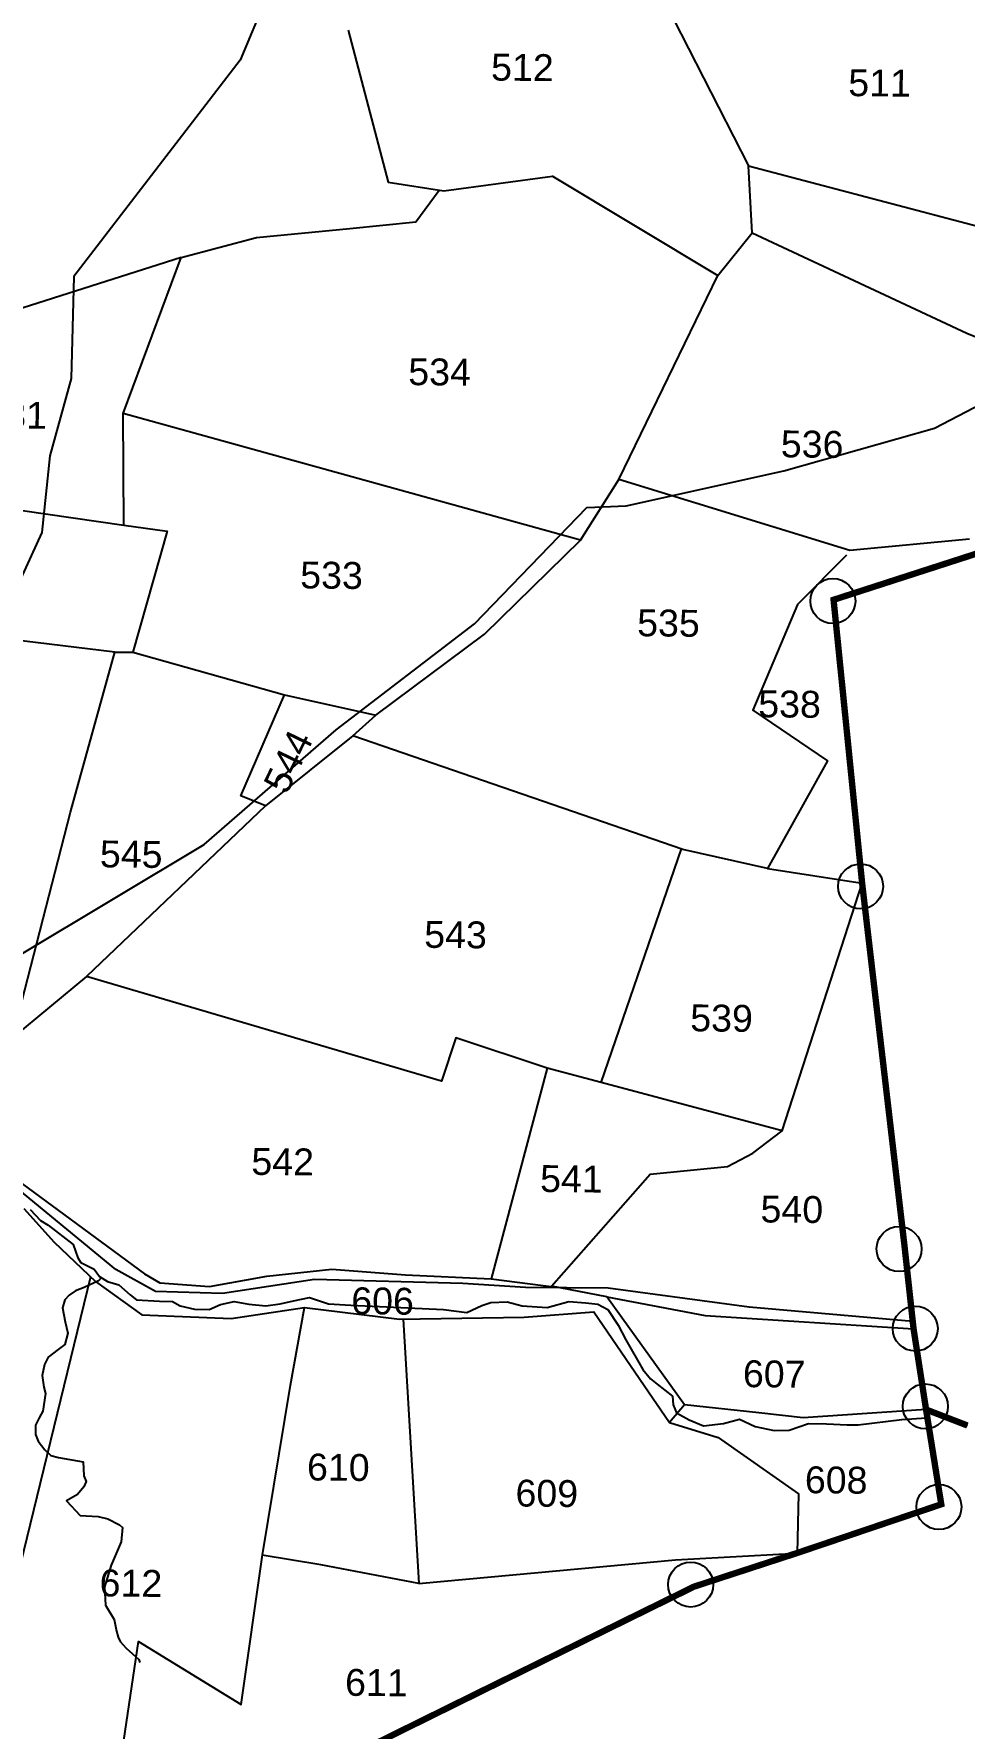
# Model space of a CAD drawing. Header units: inches. Extents: x 216030 to 222213, y 1586560 to 1591986.
# Drawn here: x 220595 to 221115, y 1588379 to 1589324 of the extents above; entities that cross this region are included whole.
import ezdxf

# ---------------------------------------------------------------- set-up
doc = ezdxf.new("R2010")
doc.units = ezdxf.units.IN
doc.header["$LTSCALE"] = 15
doc.header["$MEASUREMENT"] = 0
for name, color, linetype in [('BOUNDRY STONES', 240, 'Continuous'), ('PLOTS', 7, 'Continuous'), ('PLOTS NO', 7, 'Continuous'), ('ROADS', 1, 'Continuous'), ('STREAMS', 4, 'Continuous'), ('VILLAGE BOUNDRY', 5, 'Continuous')]:
    doc.layers.add(name, color=color, linetype=linetype)
doc.styles.get("Standard").update_dxf_attribs({"font": 'arial.ttf'})

msp = doc.modelspace()

# ---------------------------------------------------------------- linework, layer by layer
at = {"layer": 'BOUNDRY STONES'}
for centre in [(221041.38, 1589007.89), (221056.89, 1588848.65), (221078.35, 1588646.36), (221087.39, 1588601.93), (221093.04, 1588558.52), (221100.63, 1588502.4), (220962, 1588459.1)]:
    msp.add_circle(centre, 12.56, dxfattribs=at)
at = {"layer": 'PLOTS'}
for points in [[(220968.32, 1589601.2), (220960.03, 1589504.65), (220947.67, 1589424.93), (220942, 1589373.21), (220952.41, 1589332.6), (220994.36, 1589250.64), (221199.16, 1589196.81), (221233.98, 1589280.65)], [(220770.75, 1589326.45), (220793.12, 1589241.63), (220824.12, 1589236.73), (220884.87, 1589245.02), (220977.24, 1589189.56), (220996.3, 1589213.37), (220994.36, 1589250.64)], [(220900.56, 1589041.78), (220645.18, 1589112.48), (220677.51, 1589199.64), (220719.59, 1589210.62), (220771.74, 1589215.82), (220808.61, 1589219.49), (220821.55, 1589237.14)], [(220996.3, 1589213.37), (221116.19, 1589157.35), (221250.96, 1589102.94)], [(220677.51, 1589199.64), (220534.23, 1589153.93), (220518.01, 1589157.21), (220482.59, 1589140.42), (220411.33, 1589143.64), (220340.47, 1589161.06), (220256.67, 1589181.12)], [(221117.6, 1589042.42), (221050.9, 1589036.14), (220921.89, 1589075.69), (220977.24, 1589189.56)], [(220640.5, 1588979.28), (220582.48, 1588986.43), (220528.8, 1588993.04), (220501.22, 1588986.2), (220521.99, 1589156.4)], [(220531.18, 1589154.54), (220516.76, 1589068.83), (220645.51, 1589050.27), (220645.18, 1589112.48)], [(221004.97, 1588858.64), (220957.58, 1588869.32), (220773.33, 1588932.64), (220786.13, 1588944.19), (220846.8, 1588989.38), (220900.56, 1589041.78), (220921.89, 1589075.69)], [(220645.51, 1589050.27), (220669.63, 1589046.79), (220650.58, 1588979.39), (220735.13, 1588955.5), (220786.13, 1588944.19)], [(221049.04, 1589033.55), (221021.65, 1589005.99), (220996.67, 1588946.97), (221038.42, 1588918.7), (221004.97, 1588858.64), (221057.73, 1588850.4)], [(220724.53, 1588893.61), (220624.58, 1588798.37), (220583.32, 1588764.09), (220615.76, 1588890.06), (220640.5, 1588979.28), (220650.58, 1588979.39)], [(220773.33, 1588932.64), (220724.53, 1588893.61), (220710.88, 1588899.24), (220735.13, 1588955.5)], [(221013.17, 1588712.25), (220912, 1588739.18), (220956.81, 1588869.58)], [(220915.13, 1588619.73), (220884.23, 1588625.63), (220939.44, 1588688.12), (220982.56, 1588692.39), (220996.63, 1588699.78), (221013.17, 1588712.25), (221057.73, 1588850.4)], [(220881.88, 1588747.21), (220830.93, 1588764.15), (220822.88, 1588739.93), (220624.58, 1588798.37)], [(220583.32, 1588764.09), (220542.81, 1588701.72), (220581.42, 1588688.15), (220657, 1588632.52), (220665.55, 1588627.5), (220693.34, 1588625.36), (220725.43, 1588631.27), (220761.62, 1588635.08), (220802.72, 1588631.96), (220850.6, 1588629.74)], [(220912, 1588739.18), (220881.88, 1588747.21), (220850.6, 1588629.74), (220886.96, 1588625.11)], [(220589.74, 1588668.97), (220606.69, 1588650.1), (220629.71, 1588628.19), (220655.49, 1588609.65), (220705.45, 1588607.55), (220746.3, 1588613.65), (220799.37, 1588607.21), (220869.12, 1588608.39), (220907.84, 1588611.25), (220935.95, 1588570.26), (220950.21, 1588549.45), (220977.31, 1588541.23), (221022.18, 1588509.72), (221021.38, 1588476.7)], [(220626.91, 1588630.86), (220581.96, 1588447), (220565.94, 1588381.51), (220554.44, 1588294.47)], [(220354.89, 1588482.3), (220296.86, 1588387.77), (220309.93, 1588323.06), (220317.91, 1588283.57), (220325.9, 1588285.18), (220359.24, 1588278.82), (220363.18, 1588280.92), (220401.63, 1588274.29), (220435.85, 1588264.82), (220442.4, 1588288.49), (220554.44, 1588294.47), (220634.23, 1588295.54), (220653.7, 1588427.37), (220710.95, 1588392.11), (220722.86, 1588475.75), (220738.51, 1588570.31), (220746.3, 1588613.65)], [(220958.56, 1588559.34), (220915.13, 1588619.73), (220970.18, 1588609.22), (221086.45, 1588601.82)], [(220801.51, 1588607.25), (220810.17, 1588459.77), (220755.53, 1588470.13), (220722.83, 1588475.54)], [(221093.43, 1588556.77), (221024.76, 1588552.19), (221000.03, 1588554.86), (220958.56, 1588559.34), (220950.21, 1588549.45)], [(220810.17, 1588459.77), (220953.56, 1588472.91), (221021.38, 1588476.7)]]:
    msp.add_lwpolyline(points, dxfattribs=at)
at = {"layer": 'ROADS', "color": 1}
for points in [[(220757.25, 1589900.94), (220759.93, 1589881.73), (220758.14, 1589841.53), (220749.71, 1589790.06), (220742.75, 1589747.6), (220741.07, 1589688.88), (220731.69, 1589646.36), (220734.16, 1589550.3), (220739.54, 1589503.66), (220736.71, 1589429.11), (220724.83, 1589343.99), (220710.37, 1589309.6), (220617.65, 1589188.87), (220616.02, 1589131.99), (220604.23, 1589088.81), (220599.65, 1589046.09), (220578.89, 1589000.59), (220570.87, 1588921.96), (220553.32, 1588856.3), (220538.39, 1588774.65), (220513.07, 1588756.57), (220434.66, 1588723)], [(220535.06, 1588772.27), (220547.3, 1588774.09), (220588.26, 1588810.79), (220690.44, 1588872.06), (220764, 1588935.92), (220841.38, 1588995.13), (220903.95, 1589060.14), (220925.97, 1589060.94), (221014, 1589080.43), (221098.16, 1589104.32), (221265.28, 1589191.4), (221291.33, 1589204.97), (221323.3, 1589243.58), (221388.51, 1589364.93), (221449.74, 1589498.14), (221523.61, 1589552.88), (221593.37, 1589583.04)], [(221086.01, 1588605.8), (220994.58, 1588613.94), (220915.91, 1588624.53), (220869.71, 1588624.78), (220834.86, 1588627.12), (220752, 1588629.32), (220700.63, 1588621.54), (220663.14, 1588622.6), (220640.98, 1588634.91), (220586.24, 1588679.93)]]:
    msp.add_lwpolyline(points, dxfattribs=at)
at = {"layer": 'STREAMS', "color": 4}
for points in [[(220593.15, 1588668.38), (220598.91, 1588662.33), (220603.2, 1588659.63), (220617.23, 1588648.85), (220619.82, 1588641.5), (220621.45, 1588638.83), (220628.9, 1588635.09), (220631.85, 1588630.91), (220636.48, 1588628.2), (220642.78, 1588626.31), (220649.05, 1588620.76), (220652.51, 1588618.06), (220665.35, 1588617.2), (220672.67, 1588617.12), (220676.97, 1588614.59), (220684.93, 1588612.68), (220693.08, 1588612.59), (220699.43, 1588615.36), (220707.1, 1588617.11), (220715.24, 1588615.53), (220724.88, 1588614.6), (220732.87, 1588615.68), (220740.21, 1588617.43), (220749.21, 1588619.33), (220759.82, 1588615.74), (220772.29, 1588614.94), (220824.06, 1588612.58), (220837.02, 1588610.95), (220845.37, 1588614.85), (220850.38, 1588616.46), (220859.53, 1588616.87), (220867.83, 1588614.62), (220881.79, 1588613.65), (220893.97, 1588617.02), (220903.44, 1588616.25), (220910.09, 1588615.52), (220915.71, 1588612.64), (220921.45, 1588603.93), (220925.85, 1588595.58), (220935.33, 1588579.19), (220939.6, 1588573.83), (220943.23, 1588570.96), (220951.85, 1588564.17), (220952.3, 1588559.35), (220954.09, 1588555.01), (220961.2, 1588550.94), (220969.15, 1588547.7), (220980.31, 1588548.92), (220989.31, 1588551.32), (220998.09, 1588547.24), (221008.71, 1588545.14), (221017.03, 1588545.22), (221027.71, 1588548.93), (221037.86, 1588548.83), (221049.33, 1588548.21), (221055.48, 1588548.15), (221079.88, 1588551.24), (221093.7, 1588552.09)], [(220632.8, 1588630.27), (220631.28, 1588628.62), (220623.39, 1588624.86), (220618.52, 1588623.07), (220614.99, 1588620.6), (220612.62, 1588617.96), (220611.24, 1588613.46), (220612.66, 1588605.77), (220614.27, 1588599.4), (220612.53, 1588593.08), (220608.83, 1588590.27), (220603.27, 1588585.99), (220601.22, 1588581.84), (220599.82, 1588575.67), (220600.76, 1588569.32), (220601.73, 1588565.8), (220600.29, 1588555.91), (220598.25, 1588552.09), (220596.2, 1588548.1), (220596.15, 1588542.76), (220597.61, 1588539.07), (220601.41, 1588534.36), (220604.72, 1588531.15), (220609.05, 1588529.94), (220622.73, 1588527.63), (220623.15, 1588519.77), (220624.45, 1588516.59), (220623.25, 1588513.59), (220619.7, 1588509.29), (220613.48, 1588505.85), (220621.08, 1588497.67), (220631.1, 1588497.07), (220636.6, 1588495.84), (220643.08, 1588492.44), (220644.74, 1588490.92), (220643.99, 1588482.91), (220638.51, 1588469.94), (220634.71, 1588457.79), (220635.27, 1588447.6), (220640.04, 1588439.53), (220641.48, 1588433.07), (220642.28, 1588429.72), (220643.42, 1588427.37), (220646.73, 1588423.66), (220653.85, 1588417.24), (220654.5, 1588415.57)]]:
    msp.add_lwpolyline(points, dxfattribs=at)
at = {"layer": 'VILLAGE BOUNDRY'}
for points in [[(221093.43, 1588556.77, 3.55, 3.55, 0), (221086.45, 1588601.82, 3.55, 3.55, 0), (221081.38, 1588648.14, 3.55, 3.55, 0), (221057.73, 1588850.4, 3.55, 3.55, 0), (221041.79, 1589008.57, 3.55, 3.55, 0), (221158.56, 1589046.27, 3.55, 3.55, 0)], [(220634.23, 1588295.54, 3.55, 3.55, 0), (220845.2, 1588399.61, 3.55, 3.55, 0), (220963.86, 1588457.95, 3.55, 3.55, 0), (221021.38, 1588476.7, 3.55, 3.55, 0), (221101.92, 1588503.89, 3.55, 3.55, 0), (221093.43, 1588556.77, 3.55, 3.55, 0), (221116.53, 1588547.86, 3.55, 3.55, 0)]]:
    msp.add_lwpolyline(points, format="xyseb", dxfattribs=at)
at = {"layer": 'VILLAGE BOUNDRY', "color": 6}
for points in [[(221093.43, 1588556.77), (221086.45, 1588601.82), (221081.38, 1588648.14), (221057.73, 1588850.4), (221041.79, 1589008.57), (221158.56, 1589046.27)], [(220634.23, 1588295.54), (220845.2, 1588399.61), (220963.86, 1588457.95), (221021.38, 1588476.7), (221101.92, 1588503.89), (221093.43, 1588556.77), (221116.53, 1588547.86)]]:
    msp.add_lwpolyline(points, dxfattribs=at)

# ---------------------------------------------------------------- texts
at = {"layer": 'PLOTS NO'}
for s, rotation, p in [('512', 359.41432, (220850.51, 1589298.29)), ('511', 359.41432, (221049.94, 1589289.61)), ('534', 359.41432, (220804.27, 1589128.37)), ('531', 359.41432, (220567.57, 1589104.31)), ('536', 359.41432, (221012.28, 1589088.08)), ('533', 359.41432, (220743.93, 1589014.95)), ('535', 359.41432, (220932.06, 1588988.25)), ('538', 359.41432, (220999.68, 1588943.06)), ('544', 64.24874, (220736.46, 1588899.35)), ('545', 359.41432, (220632.09, 1588859.3)), ('543', 359.41432, (220813.17, 1588814.41)), ('539', 359.41432, (220961.7, 1588767.83)), ('542', 359.41432, (220716.65, 1588687.73)), ('541', 359.41432, (220877.88, 1588678.17)), ('540', 359.41432, (221000.94, 1588661.17)), ('606', 359.41432, (220772.43, 1588610)), ('607', 359.41432, (220991.12, 1588569.29)), ('610', 359.41432, (220747.73, 1588517.23)), ('608', 359.41432, (221025.7, 1588510.12)), ('609', 359.41432, (220864.13, 1588502.68)), ('612', 359.41432, (220631.91, 1588452.54)), ('611', 359.41432, (220768.97, 1588397.09))]:
    msp.add_text(s, height=15, rotation=rotation, dxfattribs=at).set_placement(p)

doc.saveas('drawing.dxf')
